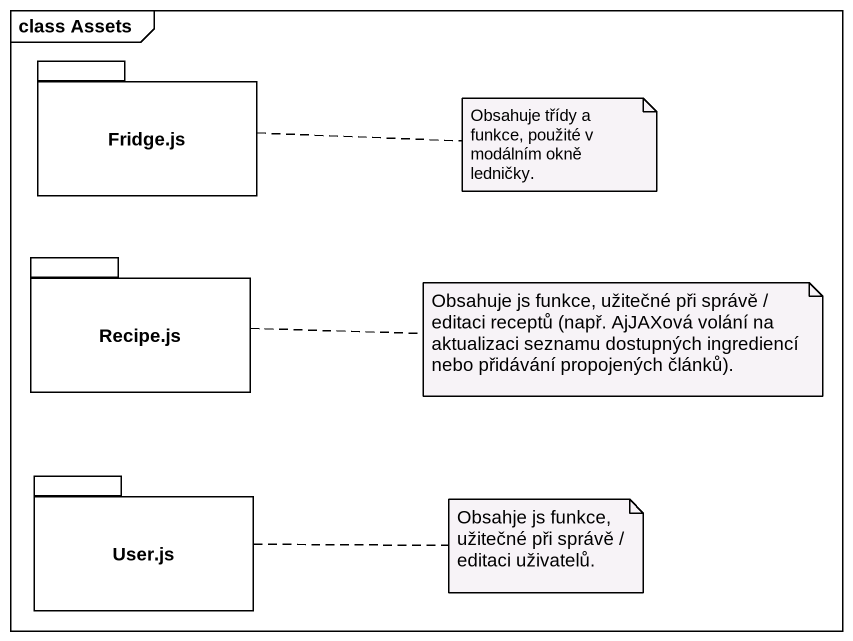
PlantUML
@startuml
mainframe class Assets
package "Fridge.js" as Fridge_js {
}
package "Recipe.js" as Recipe_js {
}
package "User.js" as User_js {
}
note right of Fridge_js : Obsahuje třídy a funkce, použité v modálním okně ledničky.
note right of Recipe_js : Obsahuje js funkce, užitečné při správě / editaci receptů (např. AjJAXová volání na aktualizaci seznamu dostupných ingrediencí nebo přidávání propojených článků).
note right of User_js : Obsahje js funkce, užitečné při správě / editaci uživatelů.
@enduml
